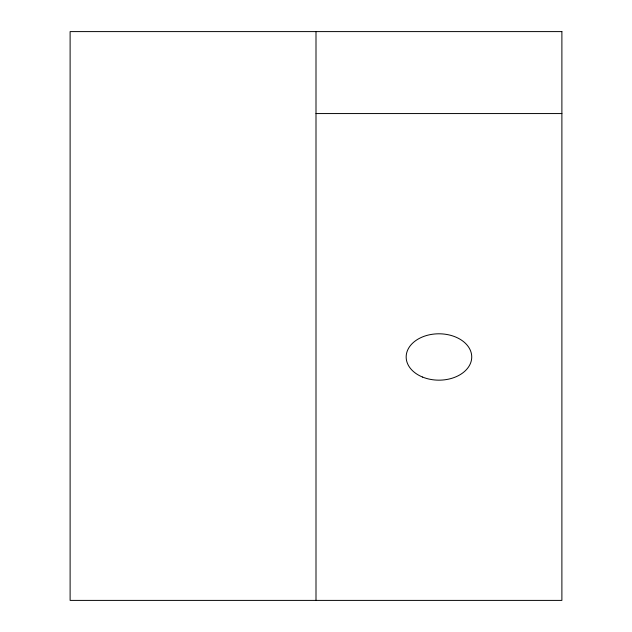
<?xml version="1.0" encoding="UTF-8"?>
<svg xmlns="http://www.w3.org/2000/svg" width="632" height="632" viewBox="0 0 632 632"><rect width="100%" height="100%" fill="white"/><g stroke="black" fill="none" stroke-linecap="round" stroke-linejoin="round"><path stroke-width="0.95" d="M316 113.562L561.888 113.562M316 31.6L316 600.4M561.888 31.6L70.112 31.6L70.112 600.4L561.888 600.4L561.888 31.6M422.555 377.059A32.785 23.187 0 0 0 471.733 356.985A32.785 23.187 0 0 0 422.555 336.903A32.785 23.187 0 0 0 422.555 377.059"/></g></svg>
